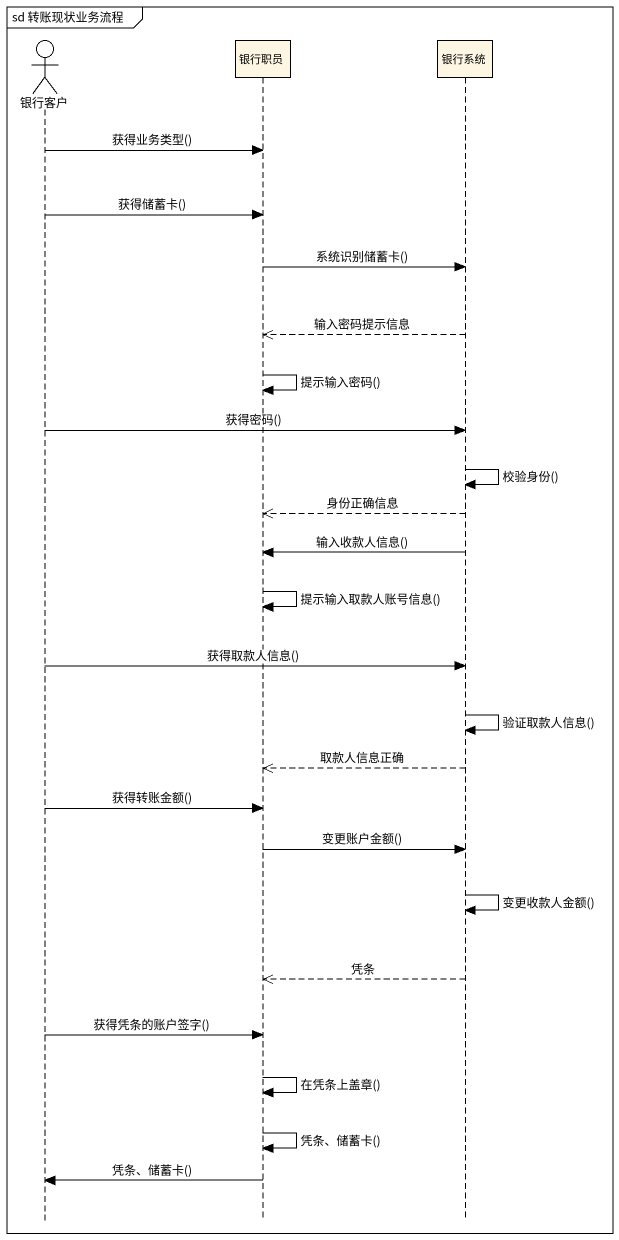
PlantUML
@startuml
mainframe sd 转账现状业务流程
hide footbox
actor 银行客户
participant 银行职员
participant 银行系统

银行客户 -> 银行职员 : 获得业务类型()
银行客户 -> 银行职员 : 获得储蓄卡()
银行职员 -> 银行系统 : 系统识别储蓄卡()
银行系统 -->> 银行职员 : 输入密码提示信息
银行职员 -> 银行职员 : 提示输入密码()
银行客户 -> 银行系统 : 获得密码()
银行系统 -> 银行系统 : 校验身份()
银行系统 -->> 银行职员 : 身份正确信息
银行系统 -> 银行职员 : 输入收款人信息()
银行职员 -> 银行职员 : 提示输入取款人账号信息()
银行客户 -> 银行系统 : 获得取款人信息()
银行系统 -> 银行系统 : 验证取款人信息()
银行系统 -->> 银行职员 : 取款人信息正确
银行客户 -> 银行职员 : 获得转账金额()
银行职员 -> 银行系统 : 变更账户金额()
银行系统 -> 银行系统 : 变更收款人金额()
银行系统 -->> 银行职员 : 凭条
银行客户 -> 银行职员 : 获得凭条的账户签字()
银行职员 -> 银行职员 : 在凭条上盖章()
银行职员 -> 银行职员 : 凭条、储蓄卡()
银行职员 -> 银行客户 : 凭条、储蓄卡()
@enduml
